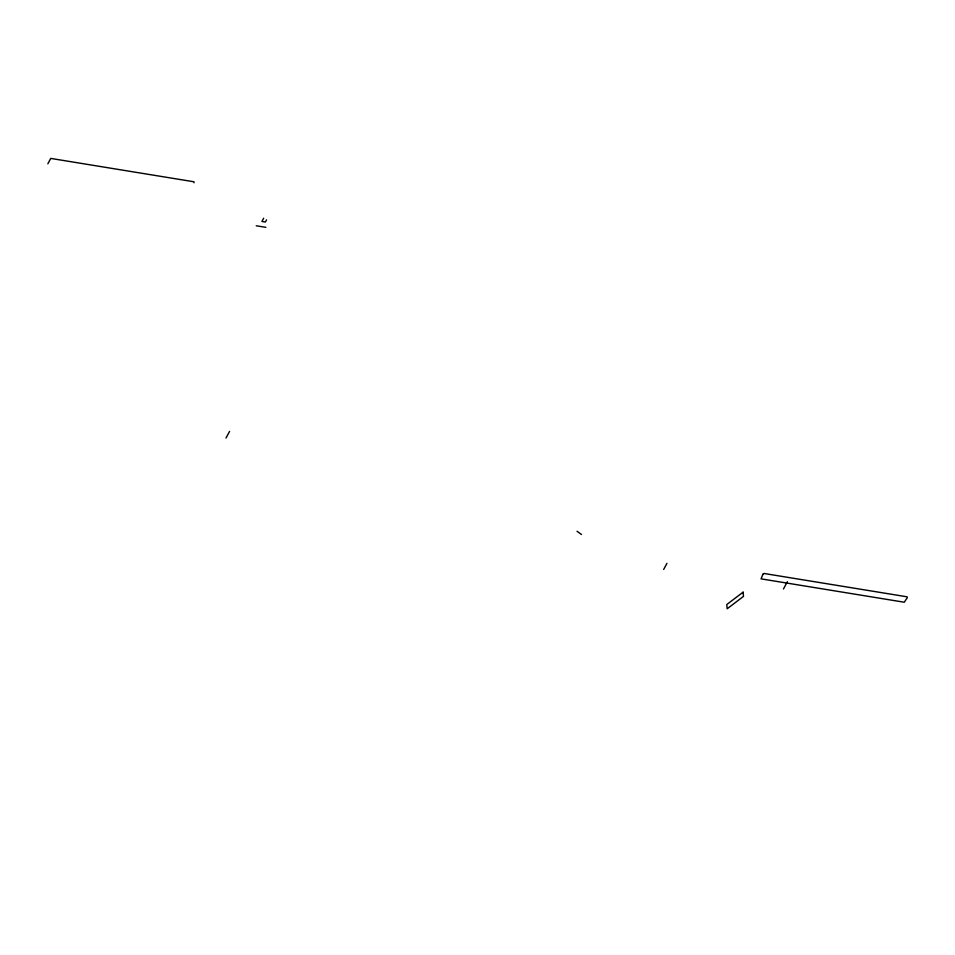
<?xml version="1.0" encoding="UTF-8"?>
<svg xmlns="http://www.w3.org/2000/svg" width="955" height="955" viewBox="0 0 955 955"><rect width="100%" height="100%" fill="white"/><g stroke="black" fill="none" stroke-linecap="round" stroke-linejoin="round"><path stroke-width="1.43" d="M229.57 431.409L226.001 438.035M263.675 218.206L261.933 221.453L265.394 222.014L266.564 219.853M663.665 569.455L666.948 563.355M783.446 588.996L787.386 581.679M256.238 225.774L265.86 227.338M577.035 531.267L581.488 534.49M194.02 182.763L193.937 181.772L50.746 158.411L47.846 163.806M762.914 574.265L761.063 578.861L904.254 602.223L907.25 597.818L907.154 596.827L763.976 573.466L762.914 574.265M743.109 592.16L726.767 604.551L727.161 608.777L743.503 596.374L743.109 592.16"/></g></svg>
